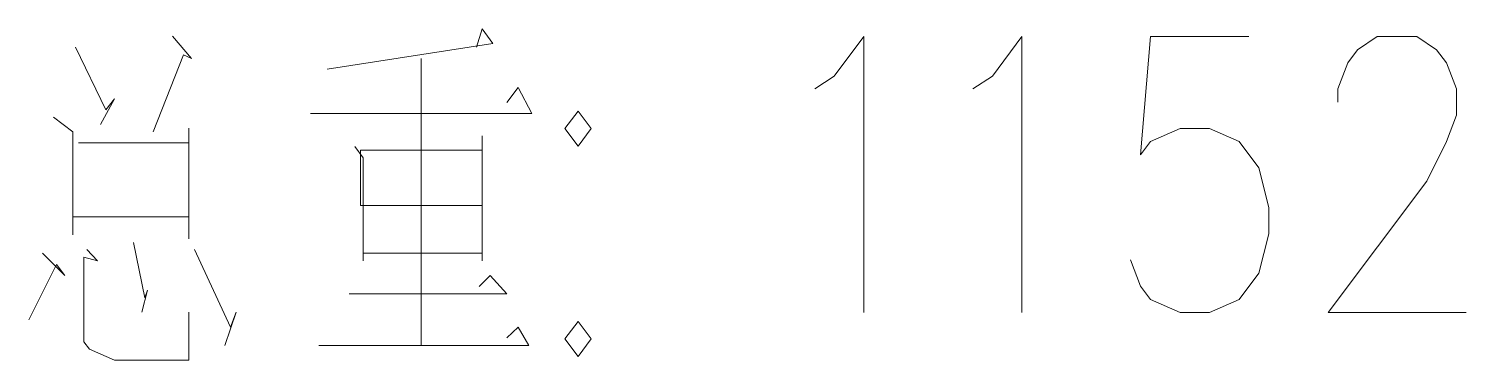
# Model space of a CAD drawing. Header units: millimetres. Extents: x 0 to 586, y 0 to 414.
# Drawn here: x 515.55 to 530.93, y 94.42 to 97.97 of the extents above; entities that cross this region are included whole.
import ezdxf

# ---------------------------------------------------------------- set-up
doc = ezdxf.new("R2010")
doc.units = ezdxf.units.MM

msp = doc.modelspace()

# ---------------------------------------------------------------- linework, layer by layer
at = {"color": 0, "lineweight": 0}
for points in [[(517.084028, 97.888778), (517.288639, 97.652417), (517.200444, 97.691222), (516.875889, 96.865722)], [(518.738556, 97.536), (520.513028, 97.811167), (520.396611, 97.969917), (520.336639, 97.772361)], [(523.956139, 97.324333), (524.164278, 97.461917), (524.481778, 97.88525), (524.481778, 94.928972)], [(525.645944, 97.324333), (525.857611, 97.461917), (526.171583, 97.88525), (526.171583, 94.928972)], [(528.602222, 97.88525), (527.547417, 97.88525), (527.441583, 96.618778), (527.547417, 96.759889), (527.864917, 96.901), (528.178889, 96.901), (528.496389, 96.759889), (528.708056, 96.477667), (528.813889, 96.054333), (528.813889, 95.772111), (528.708056, 95.352306), (528.496389, 95.070083), (528.178889, 94.928972), (527.864917, 94.928972), (527.547417, 95.070083), (527.441583, 95.211194), (527.33575, 95.493417)], [(529.554722, 97.183222), (529.554722, 97.324333), (529.660556, 97.603028), (529.762861, 97.744139), (529.974528, 97.88525), (530.397861, 97.88525), (530.609528, 97.744139), (530.715361, 97.603028), (530.821194, 97.324333), (530.821194, 97.042111), (530.715361, 96.759889), (530.503694, 96.336556), (529.448889, 94.928972), (530.927028, 94.928972)], [(516.046861, 97.772361), (516.371417, 97.102083), (516.463139, 97.2185), (516.314972, 96.943333)], [(519.743972, 97.652417), (519.743972, 94.576194), (518.650361, 94.576194), (520.897556, 94.576194), (520.781139, 94.77375), (520.661194, 94.657333)], [(518.562167, 97.05975), (520.929306, 97.05975), (520.781139, 97.338444), (520.661194, 97.179694)], [(515.8105, 97.020944), (516.018639, 96.865722), (516.018639, 95.761528), (516.018639, 95.955556), (517.260417, 95.955556), (517.260417, 95.719194), (517.260417, 96.904528), (517.260417, 96.745778), (516.078611, 96.745778)], [(519.034889, 96.706972), (519.123083, 96.587028), (519.123083, 95.482833), (519.123083, 95.563972), (520.396611, 95.563972), (520.396611, 95.482833), (520.396611, 96.823389), (520.396611, 96.668167), (519.094861, 96.668167), (519.094861, 96.587028), (519.094861, 96.0755), (520.396611, 96.0755)], [(516.66775, 95.680389), (516.787694, 95.087722), (516.815917, 95.168861), (516.755944, 94.9325)], [(515.694083, 95.563972), (515.930444, 95.327611), (515.84225, 95.444028), (515.545917, 94.851361)], [(516.166806, 95.602778), (516.283222, 95.482833), (516.135056, 95.521639), (516.135056, 94.615), (516.195028, 94.537389), (516.463139, 94.417444), (517.260417, 94.417444), (517.260417, 94.9325)], [(517.320389, 95.602778), (517.704917, 94.77375), (517.764889, 94.9325), (517.644944, 94.576194)], [(518.974917, 95.130056), (520.661194, 95.130056), (520.484806, 95.327611), (520.364861, 95.207667)]]:
    msp.add_lwpolyline(points, dxfattribs=at)
for points in [[(521.423194, 97.087972), (521.282083, 96.901), (521.423194, 96.7105), (521.564306, 96.901)], [(521.423194, 94.833722), (521.282083, 94.64675), (521.423194, 94.459778), (521.564306, 94.64675)]]:
    msp.add_lwpolyline(points, close=True, dxfattribs=at)

doc.saveas('drawing.dxf')
